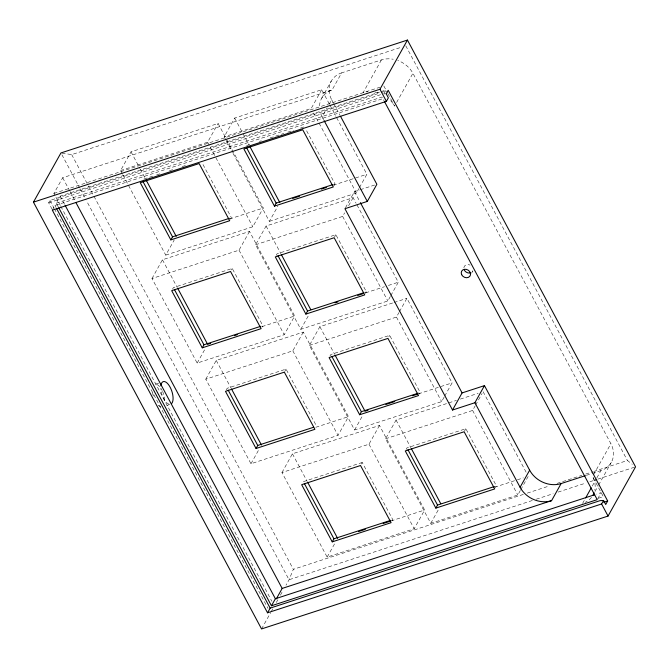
<?xml version="1.0" encoding="UTF-8"?>
<svg xmlns="http://www.w3.org/2000/svg" width="669" height="669" viewBox="0 0 669 669"><rect width="100%" height="100%" fill="white"/><g stroke="black" fill="none" stroke-linecap="round" stroke-linejoin="round"><path stroke-width="0.5" stroke-dasharray="3.35 2.51" d="M523.325 494.408L293.348 569.327L289.05 579.739L285.998 585.199M52.107 209.255L48.661 202.807L49.974 200.466L380.251 92.874M60.294 205.408L53.896 193.441L62.677 177.737L332.083 89.972L341.642 72.871L381.43 59.909A24.251 20.195 29.2 0 1 393.23 59.232M52.341 210.175L54.958 205.483L382.894 98.652M58.236 206.83L56.271 203.142L60.193 196.117L379.507 92.096M122.536 174.249L120.571 170.57L131.04 151.83L218.086 123.472L225.938 138.174M120.571 170.57L207.607 142.213L218.086 123.472M225.662 139.57L224.19 136.819L234.66 118.07L321.705 89.713L329.558 104.423M151.98 278.521L162.458 259.781L249.495 231.424L294.686 315.977L284.216 334.717L197.171 363.075L151.98 278.521L239.025 250.164L249.495 231.424M123.021 175.169L165.761 255.123L174.241 239.954M172.543 289.142L173.396 287.62L232.252 268.445L262.808 325.619L261.955 327.141M230.537 219.189L231.39 217.668L202.289 163.219M321.705 89.713L311.227 108.462L224.19 136.819M321.689 98.243L331.247 81.141M165.761 255.123L252.798 226.766L263.277 208.026L226.431 139.093M231.399 269.967L232.252 268.445M323.587 119.617L322.115 116.858L327.149 107.86M329.156 104.255L331.673 99.756A24.251 20.195 29.2 0 1 341.642 72.871M390.328 296.501L387.836 300.966L300.791 329.315L255.6 244.762L266.078 226.022L353.115 197.664L356.067 203.184M233.029 153.36L269.373 221.372L277.852 206.194M197.171 363.075L205.651 347.905M381.43 59.909L363.1 92.707A24.251 20.195 29.2 0 1 367.841 91.728M205.784 379.181L216.254 360.44L303.3 332.083L348.49 416.636L338.012 435.377L250.975 463.734L205.784 379.181L292.821 350.824L303.3 332.083M276.163 255.391L277.008 253.86L335.863 234.694L366.42 291.868L365.575 293.39M384.006 93.501L385.971 89.989L380.427 91.795M334.157 185.438L335.01 183.916L305.909 129.46M226.339 389.801L227.192 388.279L286.048 369.104L316.604 426.278M396.617 102.449L412.915 73.289A24.251 20.195 29.2 0 0 397.762 60.453M345.43 207.8L354.486 191.602L359.353 190.013M255.6 244.762L342.645 216.413L344.635 212.842M348.624 205.701L353.115 197.664M269.373 221.372L356.418 193.015L358.91 188.549M359.412 187.655L366.888 174.266L336.44 117.284M334.592 236.977L335.863 234.694M300.791 329.315L309.27 314.146M284.768 371.387L286.048 369.104M444.124 397.16L441.632 401.626L354.587 429.975L309.404 345.421L319.874 326.681L393.071 302.84M250.975 463.734L258.953 449.451M329.959 356.05L330.812 354.52L389.667 335.353L420.224 392.527L419.371 394.049M281.958 472.548L292.437 453.808L379.474 425.451L424.664 510.004L414.186 528.744L327.149 557.101L281.958 472.548L369.004 444.191L379.474 425.451M390.821 295.606L398.306 282.218L356.552 204.104M309.404 345.421L396.441 317.073L398.933 312.607M399.435 311.712L406.911 298.324L452.102 382.877L444.626 396.265M388.814 336.875L389.667 335.353M354.587 429.975L362.573 415.7M261.554 628.935L270.719 612.536M271.229 611.625L272.751 608.89M276.322 602.518L277.844 599.784M280.395 595.226L282.937 590.668M361.377 463.993L362.222 462.471L392.778 519.646L391.934 521.168M471.603 273.178L472.908 270.828A4.85 4.039 29.2 0 1 471.536 272.425M520.306 490.528L517.806 494.993L430.769 523.342L385.578 438.789L396.056 420.048L456.392 400.397M327.149 557.101L335.136 542.818M406.133 449.417L406.986 447.887L465.841 428.72L496.398 485.895L495.545 487.417M385.578 438.789L472.615 410.44L475.115 405.974M475.609 405.079L482.098 393.481M464.57 431.003L465.841 428.72M430.769 523.342L439.249 508.172M520.8 489.633L528.284 476.244M593.57 474.697L610.889 443.714L412.915 73.289M582.59 503.397L585.141 498.84M592.266 486.087L596.338 478.795M596.848 477.883L600.921 470.6A24.251 20.195 29.2 0 0 610.889 443.714M595.017 491.481L598.078 486.02M598.588 485.109L611.315 462.329M597.726 498.773L601.163 492.618L596.547 494.123M61.924 153.092L71.7 154.614L401.801 47.073M53.896 193.441L379.875 87.246M381.238 92.548L386.197 90.934M48.661 202.807L380.745 94.63M56.271 203.142L382.041 97.013L384.014 100.701M143.935 179.033L152.766 176.156M156.688 174.877L160.61 173.597M169.441 170.72L173.363 169.441M182.194 166.564L186.116 165.293M246.577 145.591L250.499 144.32M259.329 141.443L261.286 140.799M270.117 137.923L283.848 133.449M287.779 132.169L293.658 130.254M300.523 128.022L304.454 126.742M229.643 218.98L263.277 208.026M333.262 185.229L366.888 174.266M360.323 189.695L375.894 184.627M364.463 292.504L366.42 291.868M262.047 326.606L294.686 315.977M365.667 292.855L384.458 286.733M388.413 285.446L398.306 282.218M394.058 302.513L406.911 298.324M158.754 383.094L155.066 384.29A11.883 5.21 72 0 1 162.149 390.487M166.798 405.456L169.558 404.561M315.843 427.265L348.49 416.636M418.476 393.832L452.102 382.877M460.347 399.1L478.151 393.305M303.366 481.647L362.222 462.471M391.039 520.959L424.664 510.004M494.659 487.199L516.418 480.116M517.405 479.79L523.342 477.858M527.297 493.112L549.098 486.012M557.034 483.428L581.813 475.358M585.776 474.062L592.717 471.804M593.712 471.478L627.413 460.498L632.297 464.311M586.37 475.341L591.22 473.761M592.19 473.443L600.921 470.6M532.298 500.496L289.05 579.739L86.569 200.876M536.27 499.199L553.146 493.705M558.105 492.083L585.91 483.026M589.882 481.73L596.832 479.472M597.818 479.146L634.555 467.179M598.379 498.254L603.313 496.649L592.558 476.52A24.251 20.195 29.2 0 1 594.825 490.168M383.605 93.936L386.222 93.802M374.899 92.029L377.935 92.765A24.251 20.195 29.2 0 1 380.168 93.535M405.765 45.785L627.413 460.498M383.822 85.958L387.41 92.673M387.886 93.568L394.585 106.095A24.251 20.195 29.2 0 0 389.651 99.614M331.673 99.756L333.154 102.516M333.639 103.427L340.028 115.377M330.051 105.342L335.947 116.373M483.093 391.691L526.812 473.493M313.686 113.053L318.595 122.243M319.088 123.163L356.418 193.015M472.615 410.44L517.806 494.993M354.486 191.602L359.889 201.712M342.645 216.413L387.836 300.966M396.441 317.073L441.632 401.626M234.66 118.07L248.91 144.721M396.056 420.048L410.791 447.62M226.147 140.49L232.536 152.44M266.078 226.022L280.813 253.593M319.874 326.681L334.609 354.252M207.607 142.213L252.798 226.766M369.004 444.191L414.186 528.744M239.025 250.164L284.216 334.717M292.821 350.824L338.012 435.377M131.04 151.83L139.888 168.371M140.373 169.29L145.29 178.481M292.437 453.808L307.171 481.379M162.458 259.781L177.193 287.352M216.254 360.44L230.989 388.012M71.7 154.614L87.957 185.029M88.45 185.949L293.348 569.327M61.933 154.782L79.67 187.972M80.163 188.892L86.075 199.956M62.677 177.737L69.551 190.606M70.044 191.526L75.446 201.637M60.193 196.117L65.119 205.324M60.787 206.328L271.915 601.364M54.958 205.483L55.945 207.331M49.974 200.466L53.905 207.833M54.398 208.753L267.993 608.397M169.056 404.218A11.883 5.21 72 0 1 160.777 388.421M322.115 116.858A24.251 20.195 29.2 0 1 320.041 111.414M319.514 105.886A24.251 20.195 29.2 0 1 332.083 89.972M463.86 267.809A4.85 4.039 29.2 0 1 470.081 265.075M591.513 497.326A24.251 20.195 29.2 0 1 585.208 502.344M160.769 406.919A11.883 5.21 72 0 1 158.118 405.171M153.301 395.981A11.883 5.21 72 0 1 152.482 391.122M162.575 391.39A11.883 5.21 72 0 1 164.716 402.688"/><path stroke-width="1" d="M33.45 202.147L60.946 152.942L407.446 40.065L635.55 466.853L608.054 516.058L261.554 628.935L33.45 202.147L379.95 89.261L407.446 40.065M170.829 239.887L229.684 220.72L199.128 163.545L140.273 182.712L170.829 239.887L172.535 236.843L229.425 218.311M274.449 206.136L333.304 186.96L302.748 129.786L243.892 148.961L274.449 206.136L276.155 203.092L333.045 184.552M202.247 347.838L261.102 328.663L230.546 271.489L171.69 290.664L202.247 347.838L203.953 344.794L260.843 326.263M386.406 101.345L388.371 97.833L386.222 93.802L388.179 90.29L607.678 500.981L605.713 504.493L603.563 500.462L600.068 500.646L270.151 608.121L267.533 612.804L52.341 210.175L386.406 101.345L379.95 89.261M585.4 475.659L561.132 483.562A24.251 20.195 29.2 0 1 529.647 470.182L484.465 385.628L474.898 402.73L452.52 410.022L344.928 208.703L367.306 201.411L376.864 184.31L340.521 116.297M305.867 314.087L364.722 294.912L334.166 237.738L275.31 256.913L305.867 314.087L307.564 311.035L363.484 292.821M256.043 448.498L314.898 429.322L284.342 372.148L225.486 391.323L256.043 448.498L257.749 445.454L313.661 427.24M359.663 414.747L418.518 395.571L387.961 338.397L329.106 357.572L359.663 414.747L361.369 411.694L418.259 393.163M58.73 207.75L271.455 605.779L275.385 598.747L594.699 494.726M276.322 598.897L282.167 588.427L551.574 500.663L561.132 483.562M332.225 541.865L391.081 522.69L360.524 465.515L301.669 484.691L332.225 541.865L333.923 538.821L390.821 520.29M452.52 410.022L462.078 392.92L484.465 385.628M435.845 508.114L494.7 488.939L464.144 431.764L405.289 450.939L435.845 508.114L437.543 505.062L494.441 486.53M551.574 500.663A24.251 20.195 29.2 0 1 520.089 487.283L529.647 470.182M585.651 497.937L591.245 487.91M267.533 612.804L601.598 503.983L603.563 500.462M592.851 495.328L592.985 495.127A24.251 20.195 29.2 0 0 594.097 492.727M292.713 198.434L299.637 196.184M321.396 189.093L326.338 187.479M210.618 343.364L207.649 344.334L177.686 288.272M234.351 335.629L237.319 334.667M335.002 302.84L337.97 301.878M357.756 295.43L362.698 293.816M368.034 410.264L365.065 411.234L335.102 355.172M385.837 404.469L394.735 401.567M412.539 395.764L417.489 394.158M358.4 531.587L365.324 529.338M383.128 523.534L390.044 521.276M271.455 605.779L597.233 499.651L384.508 101.621M603.706 502.268L607.678 500.981M601.598 503.983L608.054 516.058M324.08 120.537L367.306 201.411M474.898 402.73L520.089 487.283M360.382 202.632L462.078 392.92M249.888 146.561L279.851 202.623M411.284 448.539L440.754 503.682M246.568 147.732L276.155 203.092M407.956 449.702L437.543 505.062M281.306 254.513L310.776 309.655M277.978 255.675L307.564 311.035M331.782 356.334L361.369 411.694M146.268 180.321L176.231 236.383M307.665 482.299L337.628 538.361M142.949 181.483L172.535 236.843M304.336 483.461L333.923 538.821M231.482 388.923L261.445 444.994M174.366 289.434L203.953 344.794M228.162 390.094L257.749 445.454M75.931 202.556L282.167 588.427M65.119 205.324L275.385 598.747M56.439 208.251L270.151 608.121M160.836 385.862A11.883 5.21 72 0 1 169.508 386.097A11.883 5.21 72 0 1 171.665 403.524M470.516 272.877A4.85 4.039 29.2 0 1 464.294 270.008M461.677 274.691A4.85 4.039 29.2 0 0 469.738 276.414A4.85 4.039 29.2 0 0 466.268 269.364A4.85 4.039 29.2 0 0 461.677 274.691"/></g></svg>
